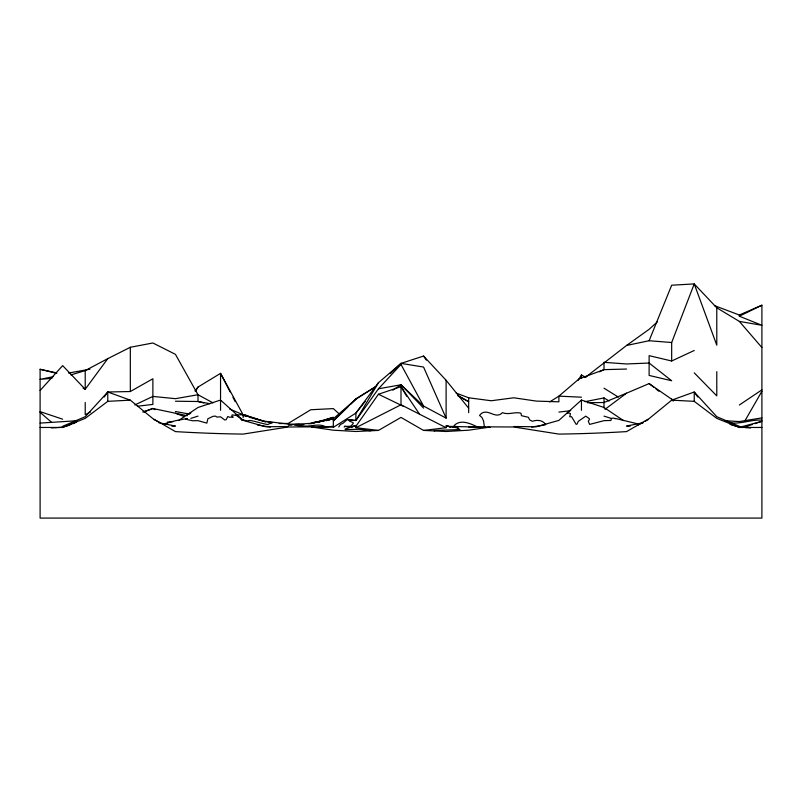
<?xml version="1.0" encoding="UTF-8"?>
<svg xmlns="http://www.w3.org/2000/svg" width="802" height="802" viewBox="0 0 802 802"><rect width="100%" height="100%" fill="white"/><g stroke="black" fill="none" stroke-linecap="round" stroke-linejoin="round"><path stroke-width="1.2" d="M599.495 371.817L604.006 369.642L604.006 362.324L626.562 363.968L649.119 363.035L671.675 380.76L649.119 375.436L649.119 355.657L671.675 360.99L671.675 342.514L694.231 283.918L671.675 285.211L649.119 340.73L626.562 345.462L585.209 377.491M344.208 427.045L344.609 426.343L355.887 426.283L378.444 394.243L401 386.674L419.456 414.053M744.827 421L761.9 391.286M195.487 391.356L197.994 387.075L220.55 373.351L242.515 413.702M338.725 426.995L340.389 424.489L343.146 423.185L346.975 419.787L355.887 420.529L378.444 382.724L401 363.386L423.556 356.048L446.112 380.288L468.669 408.198M578.232 380.268L581.45 374.955L585.751 377.371M104.24 397.04L107.769 391.998L130.325 391.536L152.881 378.755L152.881 404.408L137.453 406.233M348.218 419.546L355.887 420.529L378.444 388.8L401 364.439L401 363.386L423.556 367.045L446.112 418.133L423.556 406.063L401 384.78L378.444 388.8M203.929 402.945L197.994 401.511L197.994 394.734L175.438 354.344L152.881 342.985L130.325 347.276L107.769 358.644L85.212 389.271L83.067 388.148M378.444 382.724L355.887 413.09L333.331 427.356L333.331 418.774L355.887 399.175L376.389 386.213L355.887 398.825L333.331 420.96L348.078 406.714M194.986 390.935L197.994 387.075M365.221 401.431L355.887 413.09L355.887 420.529M40.1 390.454L62.656 365.622L85.212 389.271L85.212 370.594L107.769 358.644M739.344 426.283L716.787 416.709L694.231 391.998L671.675 400.158L649.119 418.604L626.562 431.606A1437.324 1437.324 0 0 1 558.894 434.093L513.781 426.995L491.225 426.875L468.669 430.193L446.112 431.486L423.556 430.423L401 417.421L378.444 430.423L355.887 431.486L333.331 430.193L310.775 426.875L288.219 426.995L243.106 434.093A1437.324 1437.324 0 0 1 175.438 431.606L152.881 418.604L130.325 400.158L107.769 391.998L85.212 416.709L62.656 426.283M350.685 404.208L355.887 399.175M390.173 373.722L401 363.386M657.239 321.963L649.119 329.321L626.562 345.462M623.485 420.559L604.006 407.486L581.45 400.038L558.894 420.378L536.337 426.764L513.781 426.524M351.025 426.052L353.281 423.356L352.93 422.504L349.532 421.19L349.101 419.466M130.325 400.158L107.769 401.341L85.212 418.363L62.656 427.466L40.1 427.466M452.148 427.105L454.533 426.443C445.712 427.015 461.691 427.727 458.092 428.499L457.391 428.649L459.987 429.571L433.782 430.423L434.834 430.955M604.989 409.351L626.562 393.18L649.119 383.597L673.64 400.599M178.515 420.559L197.994 407.486L220.55 400.038L243.106 420.378L265.662 426.764L288.219 426.524M739.344 405L761.9 389.862M392.8 390.153L401 384.78L423.556 408.078M549.671 401.942L558.894 396.138L579.084 378.865L604.006 369.642L626.562 369.05M645.059 421.351L648.106 419.647M637.841 425.11L643.124 422.443M355.887 426.283L355.887 427.707L401 404.769L446.112 427.707L446.112 426.283L490.042 427.416M90.586 411.897L85.212 414.644L85.212 402.524M76.531 421.872L72.701 423.717L74.225 423.205M761.9 305.201L739.344 315.016L739.344 316.199L761.9 305.201L761.9 518.082L40.1 518.082L40.1 369.291L56.721 372.91M134.836 404.94L152.881 396.429L175.438 398.674L197.994 394.734L213.031 402.885M671.675 360.99L694.231 350.494M51.378 427.887C58.195 427.576 64.952 427.536 71.368 424.238M326.203 420.699L333.331 418.774L308.83 423.827M73.634 423.286L75.769 422.373M626.562 393.18L604.006 402.524L587.385 402.694M185.703 419.165L187.137 418.554L175.438 420.729L163.568 424.027M351.827 427.055L355.887 425.461L351.256 427.235M143.859 412.017L152.881 408.489L187.307 415.737M163.337 423.707L167.508 423.737M142.736 411.977L152.881 408.489L155.027 409.702M317.903 422.413L333.331 417.301L310.775 423.767M746.472 426.423L752.406 424.458M754.772 423.677L761.9 421.321L740.527 427.035M167.367 422.093L173.062 421.621M190.866 418.363L197.994 416.118M166.335 423.947L167.387 423.616M187.307 414.103L190.866 413M70.967 374.885L85.212 370.594M531.586 427.055L544.648 424.99M53.163 376.709L40.1 379.346L51.97 378.313M585.009 401.692L604.006 397.912L609.129 401M643.184 422.744L626.562 426.052L630.121 426.203M68.591 373.05L89.964 369.181M315.046 422.213L323.777 421.02M761.9 417.882L739.344 421.561L725.098 420.739M313.201 422.514L333.331 418.774L310.775 423.336L288.219 424.87L291.958 424.87M76.902 420.739L40.1 423.095M558.894 412.098L570.763 410.664M423.556 430.423L446.112 427.707M761.9 420.178L759.705 420.027C749.419 420.128 739.514 424.438 729.198 422.624M745.76 427.707L750.682 427.757L745.329 426.915L739.344 427.195L730.371 424.168M311.958 427.416L333.331 426.403M302.394 424.649L298.254 424.519L298.956 424.659M171.879 426.203L175.438 426.052L158.816 422.744M235.978 414.925L243.106 414.754L265.662 421.852L249.041 417.15M279.196 423.566L288.219 423.436L310.775 409.742L333.331 408.609L339.647 414.323M311.958 427.225L333.331 426.995M761.9 427.466L739.344 427.466L716.787 418.363L694.231 401.341L671.675 400.158M468.669 426.995L490.042 427.225M175.438 401.221L197.994 401.511L209.863 403.707M299.497 424.458L288.219 424.037L265.662 421.321M303.898 424.619C285.753 423.757 297.532 426.083 303.998 426.012C311.056 426.724 319.988 422.905 326.093 427.125M581.45 397.201L558.894 396.138L558.894 401.812L536.337 401.1L513.781 397.792L491.225 400.749L468.669 397.792L456.268 393.11M649.119 340.73L671.675 342.514M568.357 412.729L566.763 413.481L568.538 412.559L570.463 413.712L569.761 416.779L571.535 416.689L576.137 424.318L577.009 424.168L578.332 421.301L585.761 416.158L589.219 418.574L589.48 419.386L588.297 421.2L589.64 424.398L604.006 420.669L610.863 420.459L611.565 418.363L613.47 418.053L615.214 418.734M257.352 424.99L270.414 427.055M241.663 420.208L243.106 420.378L236.47 415.476L232.089 414.885L231.828 416.118L233.222 417.19L229.422 417.22L227.808 416.489L226.084 419.797L224.69 419.917L220.55 416.819L216.851 417.07L215.487 416.138L213.081 416.298L207.898 418.744L206.846 423.125L197.994 420.669L192.55 420.759L187.718 419.687L186.716 418.423M355.887 427.707L378.444 430.423M240.981 419.276L247.297 421.03L249.011 420.519C251.297 419.987 261.472 423.566 268.109 424.619C267.858 423.516 273.271 423.286 272.229 422.494C264.179 422.153 253.813 417.401 244.931 415.376L244.139 414.694L247.738 415.727M716.787 307.798L716.787 345.171L694.231 283.918L716.787 307.798L739.344 321.401L761.9 325.301L739.344 316.199M175.438 411.506L189.683 414.123M615.284 418.423L638.432 424.027M40.1 369.291L56.721 373.341M344.609 426.343L350.304 427.255L345.101 429.05L345.261 429.571L359.296 429.27L370.584 430.794M714.412 305.612L739.344 315.016M731.444 424.849L735.274 425.832M243.106 415.466L246.665 416.479M604.006 416.118L611.134 418.363M40.1 411.627L62.656 419.195M159.438 422.383L153.954 419.526M175.438 413.281L184.46 416.659M450.604 427.175L446.112 425.461L450.684 427.255M229.643 409L243.106 414.754L243.106 417.601M378.444 394.243L403.055 406.163M477.02 426.744C470.162 423.446 460.609 419.045 454.213 425.471L455.767 427.195M457.932 395.777L468.669 401.692L457.932 395.556M604.006 388.208L618.362 397.09M730.031 424.148L730.662 424.619M649.119 383.597L654.021 387.426M655.986 388.96L658.923 391.256M485.4 427.556L484.258 426.052L483.586 421.01L481.942 417.471L479.546 415.426L481.451 413.411C488.578 408.499 495.716 419.737 502.413 412.659C508.658 415.205 515.064 411.496 520.939 413.2L521.46 415.697L528.348 417.271L529.711 419.917L532.368 421.281C537.119 419.677 542.894 419.937 545.761 424.749M40.1 412.338L51.378 422.153M694.231 372.84L716.787 395.897L716.787 371.657M739.344 321.401L761.9 347.537M671.675 399.095L673.179 401.08M697.76 397.04L694.231 391.998L694.231 401.341M423.556 356.048L426.373 360.138M401 386.674L406.644 396.218M401 364.439L423.556 406.063M230.134 391.877L220.55 373.351L220.55 398.825M232.961 397.331L235.217 401.692M604.006 397.912L604.006 407.927M581.45 374.955L581.45 378.484M581.45 400.038L581.45 410.323M468.669 397.792L468.669 412.689M446.112 380.288L446.112 418.133M401 384.78L401 404.769M220.55 400.038L220.55 410.323M130.325 347.276L130.325 391.536M107.769 391.998L107.769 401.341"/></g></svg>
